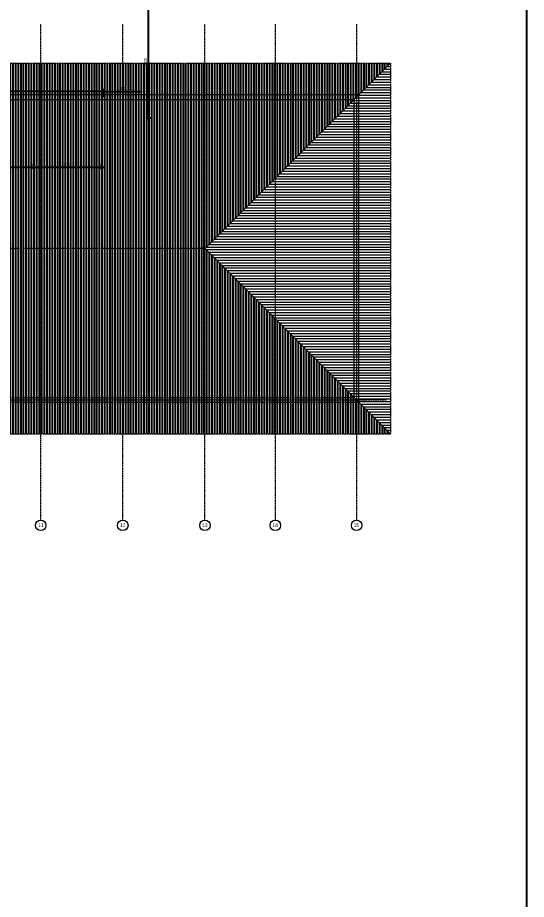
# Model space of a CAD drawing. Header units: millimetres. Extents: x 2659630 to 6742168, y -2425387 to -732288.
# Drawn here: x 3122661 to 3146949, y -1090180 to -1048071 of the extents above; entities that cross this region are included whole.
import ezdxf

# ---------------------------------------------------------------- set-up
doc = ezdxf.new("R2010")
doc.units = ezdxf.units.MM
doc.header["$PDMODE"] = 35
doc.header["$PDSIZE"] = -25
for name, pattern in [('DASHED', [0.75, 0.5, -0.25]), ('Grid Line', [22.225, 12.7, -3.175, 3.175, -3.175]), ('Hidden', [7.14375, 4.7625, -2.38125])]:
    doc.linetypes.add(name, pattern=pattern)
for name, color, linetype, lineweight in [('A-GRID-DIMS', 211, 'Continuous', 9), ('A-STRUCTURE ABOVE', 251, 'DASHED', 0), ('A-WALL', 113, 'Continuous', 9), ('S-GRID', 1, 'Continuous', 9), ('S-GRID-IDEN', 1, 'Continuous', 9)]:
    doc.layers.add(name, color=color, linetype=linetype, lineweight=lineweight)
doc.layers.add('A-LINE 08', color=8, linetype='Continuous')
doc.layers.add('S-COLUMN NO', color=2, linetype='Continuous')
doc.styles.add('Arial', font='arial.ttf', dxfattribs={"height": 123})
doc.dimstyles.new('Diagonal_-_2_5mm_Arial', dxfattribs={"dimscale": 304.8, "dimtxt": 123, "dimasz": 0.32, "dimexe": 0.4, "dimexo": 0.5, "dimgap": 0.28, "dimtad": 1, "dimdec": 0, "dimzin": 0, "dimdsep": 46, "dimtxsty": 'Arial', "dimblk1": 'OBLIQUE', "dimblk2": 'OBLIQUE', "dimsah": 1, "dimcen": 0.09, "dimdle": 0.4, "dimazin": 0, "dimtfac": 1, "dimtdec": 0, "dimtix": 1, "dimtmove": 0, "dimatfit": 3, "dimfxl": 1, "dimfxlon": 1, "dimtvp": 1, "dimtolj": 1, "dimtzin": 0, "dimarcsym": 2})

# ---------------------------------------------------------------- blocks, each defined once
blk = doc.blocks.new('_Oblique')
at = {"color": 0, "linetype": 'ByBlock', "lineweight": -2}
blk.add_line((-0.5, -0.5), (0.5, 0.5), dxfattribs=at)
blk = doc.blocks.new('*D1915')
at = {"layer": 'A-GRID-DIMS', "color": 0, "lineweight": -2}
for p, q in [((3128905, -1052981), (3128905, -1047402)), ((3128905, -1047524), (3129027, -1047524)), ((3128905, -1052859), (3129027, -1052859))]:
    blk.add_line(p, q, dxfattribs=at)
at = {"layer": 'Defpoints', "color": 0, "ltscale": 2500}
for p in [(3128905, -1047524), (3128905, -1047524), (3128905, -1052859)]:
    blk.add_point(p, dxfattribs=at)
at = {"layer": 'A-GRID-DIMS', "color": 0, "lineweight": -2, "ltscale": 2500, "xscale": 97.536, "yscale": 97.536, "zscale": 97.536}
for p, rotation in [((3128905, -1047524), 90), ((3128905, -1052859), 270)]:
    blk.add_blockref('_Oblique', p, dxfattribs=dict(at, rotation=rotation))
at = {"layer": 'A-GRID-DIMS', "color": 0, "ltscale": 2500, "insert": (3128757, -1050192), "char_height": 123, "attachment_point": 5, "rotation": 90, "style": 'Arial', "bg_fill": 3, "box_fill_scale": 1.1, "bg_fill_color": 257, "bg_fill_transparency": 0}
blk.add_mtext('\\A1;5335', dxfattribs=at)
blk = doc.blocks.new('*D1934')
at = {"layer": 'A-GRID-DIMS', "color": 0, "lineweight": -2}
for p, q in [((3126757, -1055233), (3123259, -1055233)), ((3123380, -1055081), (3123380, -1055111)), ((3126635, -1055081), (3126635, -1055111))]:
    blk.add_line(p, q, dxfattribs=at)
at = {"layer": 'Defpoints', "color": 0, "ltscale": 2500}
for p in [(3123380, -1055233), (3123380, -1055233), (3126635, -1055233)]:
    blk.add_point(p, dxfattribs=at)
at = {"layer": 'A-GRID-DIMS', "color": 0, "lineweight": -2, "ltscale": 2500, "xscale": 97.536, "yscale": 97.536, "zscale": 97.536, "rotation": 180}
blk.add_blockref('_Oblique', (3123380, -1055233), dxfattribs=at)
at = {"layer": 'A-GRID-DIMS', "color": 0, "lineweight": -2, "ltscale": 2500, "xscale": 97.536, "yscale": 97.536, "zscale": 97.536}
blk.add_blockref('_Oblique', (3126635, -1055233), dxfattribs=at)
at = {"layer": 'A-GRID-DIMS', "color": 0, "ltscale": 2500, "insert": (3125008, -1055085), "char_height": 123, "attachment_point": 5, "style": 'Arial', "bg_fill": 3, "box_fill_scale": 1.1, "bg_fill_color": 257, "bg_fill_transparency": 0}
blk.add_mtext('\\A1;3255', dxfattribs=at)
blk = doc.blocks.new('*D1935')
at = {"layer": 'A-GRID-DIMS', "color": 0, "lineweight": -2}
for p, q in [((3123502, -1055233), (3119339, -1055233)), ((3119460, -1055081), (3119460, -1055111)), ((3123380, -1055081), (3123380, -1055111))]:
    blk.add_line(p, q, dxfattribs=at)
at = {"layer": 'Defpoints', "color": 0, "ltscale": 2500}
for p in [(3119460, -1055233), (3119460, -1055233), (3123380, -1055233)]:
    blk.add_point(p, dxfattribs=at)
at = {"layer": 'A-GRID-DIMS', "color": 0, "lineweight": -2, "ltscale": 2500, "xscale": 97.536, "yscale": 97.536, "zscale": 97.536, "rotation": 180}
blk.add_blockref('_Oblique', (3119460, -1055233), dxfattribs=at)
at = {"layer": 'A-GRID-DIMS', "color": 0, "lineweight": -2, "ltscale": 2500, "xscale": 97.536, "yscale": 97.536, "zscale": 97.536}
blk.add_blockref('_Oblique', (3123380, -1055233), dxfattribs=at)
at = {"layer": 'A-GRID-DIMS', "color": 0, "ltscale": 2500, "insert": (3121420, -1055085), "char_height": 123, "attachment_point": 5, "style": 'Arial', "bg_fill": 3, "box_fill_scale": 1.1, "bg_fill_color": 257, "bg_fill_transparency": 0}
blk.add_mtext('\\A1;3920', dxfattribs=at)
blk = doc.blocks.new('*D1952')
at = {"layer": 'A-GRID-DIMS', "color": 0, "lineweight": -2}
for p, q in [((3126872, -1051597), (3102399, -1051597)), ((3102520, -1051864), (3102520, -1051475)), ((3126750, -1051864), (3126750, -1051475))]:
    blk.add_line(p, q, dxfattribs=at)
at = {"layer": 'Defpoints', "color": 0, "ltscale": 2500}
for p in [(3102520, -1051597), (3102520, -1052016), (3126750, -1052016)]:
    blk.add_point(p, dxfattribs=at)
at = {"layer": 'A-GRID-DIMS', "color": 0, "lineweight": -2, "ltscale": 2500, "xscale": 97.536, "yscale": 97.536, "zscale": 97.536, "rotation": 180}
blk.add_blockref('_Oblique', (3102520, -1051597), dxfattribs=at)
at = {"layer": 'A-GRID-DIMS', "color": 0, "lineweight": -2, "ltscale": 2500, "xscale": 97.536, "yscale": 97.536, "zscale": 97.536}
blk.add_blockref('_Oblique', (3126750, -1051597), dxfattribs=at)
at = {"layer": 'A-GRID-DIMS', "color": 0, "ltscale": 2500, "insert": (3114635, -1051449), "char_height": 123, "attachment_point": 5, "style": 'Arial', "bg_fill": 3, "box_fill_scale": 1.1, "bg_fill_color": 257, "bg_fill_transparency": 0}
blk.add_mtext('\\A1;24230', dxfattribs=at)
blk = doc.blocks.new('*D1953')
at = {"layer": 'A-GRID-DIMS', "color": 0, "lineweight": -2}
for p, q in [((3126629, -1051597), (3128572, -1051597)), ((3126750, -1051864), (3126750, -1051475)), ((3128450, -1051864), (3128450, -1051475))]:
    blk.add_line(p, q, dxfattribs=at)
at = {"layer": 'Defpoints', "color": 0, "ltscale": 2500}
for p in [(3128450, -1051597), (3126750, -1052016), (3128450, -1052016)]:
    blk.add_point(p, dxfattribs=at)
at = {"layer": 'A-GRID-DIMS', "color": 0, "lineweight": -2, "ltscale": 2500, "xscale": 97.536, "yscale": 97.536, "zscale": 97.536, "rotation": 180}
blk.add_blockref('_Oblique', (3126750, -1051597), dxfattribs=at)
at = {"layer": 'A-GRID-DIMS', "color": 0, "lineweight": -2, "ltscale": 2500, "xscale": 97.536, "yscale": 97.536, "zscale": 97.536}
blk.add_blockref('_Oblique', (3128450, -1051597), dxfattribs=at)
at = {"layer": 'A-GRID-DIMS', "color": 0, "ltscale": 2500, "insert": (3127600, -1051449), "char_height": 123, "attachment_point": 5, "style": 'Arial', "bg_fill": 3, "box_fill_scale": 1.1, "bg_fill_color": 257, "bg_fill_transparency": 0}
blk.add_mtext('\\A1;1700', dxfattribs=at)

msp = doc.modelspace()

# ---------------------------------------------------------------- linework, layer by layer
at = {"layer": 'A-STRUCTURE ABOVE', "color": 252, "linetype": 'Hidden', "ltscale": 0.005, "true_color": 0x939598}
for p, q in [((3131607.609, -1059095.495), (3140457.653, -1050245.543)), ((3140457.653, -1050245.543), (3140457.561, -1067945.539)), ((3131607.609, -1059095.495), (3092397.6, -1059095.29)), ((3131607.609, -1059095.495), (3140457.561, -1067945.539)), ((3082093.963, -1066330.261), (3140275.997, -1066330.261)), ((3138957.569, -1066446.274), (3085047.571, -1066444.823)), ((3085277.572, -1066214.585), (3138727.57, -1066216.458)), ((3083547.561, -1067945.242), (3140457.561, -1067945.539))]:
    msp.add_line(p, q, dxfattribs=at)
at = {"layer": 'A-WALL', "color": 1}
for p, q in [((3138957.569, -1066446.274), (3138957.642, -1051745.531)), ((3138727.57, -1066216.458), (3138727.641, -1051975.53))]:
    msp.add_line(p, q, dxfattribs=at)
at = {"layer": 'S-GRID', "linetype": 'Grid Line'}
for p, q in [((3131602.645, -1072068.067), (3131602.645, -1048380.418)), ((3134963.906, -1048380.418), (3134963.906, -1072068.067)), ((3138842.645, -1048380.418), (3138842.645, -1072068.067))]:
    msp.add_line(p, q, dxfattribs=at)
at = {"layer": 'S-GRID-IDEN'}
for centre in [(3123762.645, -1072318.067), (3127682.645, -1072318.067), (3131602.645, -1072318.067), (3134963.906, -1072318.067), (3138842.645, -1072318.067)]:
    msp.add_circle(centre, 250, dxfattribs=at)

# ---------------------------------------------------------------- texts
at = {"layer": 'S-GRID-IDEN', "style": 'Arial'}
for s, p in [('11', (3123637.84, -1072398.78)), ('12', (3127542.107, -1072398.78)), ('13', (3131461.227, -1072398.78)), ('14', (3134822.962, -1072396.2)), ('15', (3138701.701, -1072396.2))]:
    msp.add_text(s, height=172.1183, dxfattribs=at).set_placement(p)

# ---------------------------------------------------------------- dimensions: what is measured, and where the dimension line sits
at = {"layer": 'A-GRID-DIMS'}
for base, p1, p2, angle, picture, middle in [((3128905.283, -1047524.126), (3128905.283, -1052859.126), (3128905.283, -1047524.126), 90, '*D1915', (3128757.096, -1050191.626)), ((3102520.487, -1051597.006), (3126750.487, -1052016.243), (3102520.487, -1052016.243), 180, '*D1952', (3114635.487, -1051448.82))]:
    dim = msp.add_linear_dim(base=base, p1=p1, p2=p2, angle=angle, dimstyle='Diagonal_-_2_5mm_Arial', override={"dimpost": '<>', "dimtmove": 1, "dimfxl": 1, "dimfxlon": 1, "dimtfill": 1, "dimtfillclr": 0, "dimarcsym": 2}, dxfattribs=at)
    dim.commit()
    dim.dimension.update_dxf_attribs({"geometry": picture, "text_midpoint": middle})
dim = msp.add_linear_dim(base=(3123380.487, -1055233.345), p1=(3126635.487, -1055233.345), p2=(3123380.487, -1055233.345), dimstyle='Diagonal_-_2_5mm_Arial', override={"dimpost": '<>', "dimtmove": 1, "dimfxl": 1, "dimfxlon": 1, "dimtfill": 1, "dimtfillclr": 0, "dimarcsym": 2}, dxfattribs=at)
dim.commit()
dim.dimension.update_dxf_attribs({"geometry": '*D1934', "text_midpoint": (3125007.987, -1055085.158)})

# ---------------------------------------------------------------- next in the draw order: linework, layer by layer
at = {"layer": 'A-STRUCTURE ABOVE', "color": 252, "linetype": 'Hidden', "ltscale": 0.005, "true_color": 0x939598}
msp.add_line((3083547.653, -1050245.246), (3140457.653, -1050245.543), dxfattribs=at)
at = {"layer": 'S-GRID', "linetype": 'Grid Line'}
msp.add_line((3123762.645, -1072068.067), (3123762.645, -1048380.418), dxfattribs=at)

# ---------------------------------------------------------------- next in the draw order: dimensions: what is measured, and where the dimension line sits
at = {"layer": 'A-GRID-DIMS'}
for base, p1, p2, picture, middle in [((3128450.487, -1051597.006), (3126750.487, -1052016.243), (3128450.487, -1052016.243), '*D1953', (3127600.487, -1051448.862)), ((3119460.487, -1055233.345), (3123380.487, -1055233.345), (3119460.487, -1055233.345), '*D1935', (3121420.487, -1055085.158))]:
    dim = msp.add_linear_dim(base=base, p1=p1, p2=p2, dimstyle='Diagonal_-_2_5mm_Arial', override={"dimpost": '<>', "dimtmove": 1, "dimfxl": 1, "dimfxlon": 1, "dimtfill": 1, "dimtfillclr": 0, "dimarcsym": 2}, dxfattribs=at)
    dim.commit()
    dim.dimension.update_dxf_attribs({"geometry": picture, "text_midpoint": middle})

# ---------------------------------------------------------------- next in the draw order: hatches: boundary and pattern name
at = {"layer": 'A-LINE 08'}
h = msp.add_hatch(dxfattribs=at)
h.set_pattern_fill('ANSI31', color=256, scale=1000, angle=45, style=0)
h.set_pattern_definition([(90, (2925822.87, -1114526.69), (-125, 0), [])])
h.paths.add_polyline_path([(3140462.654, -1050245.401), (3083552.654, -1050245.389), (3083552.654, -1050250.273), (3092402.645, -1059100.261), (3131612.654, -1059100.269)])
h.paths.add_polyline_path([(3131612.654, -1059100.269), (3092402.662, -1059100.261), (3083552.669, -1067945.385), (3140462.65, -1067945.397)])
at = {"layer": 'A-STRUCTURE ABOVE', "linetype": 'Hidden', "ltscale": 0.005, "true_color": 0x939598}
h = msp.add_hatch(dxfattribs=at)
h.set_pattern_fill('ANSI31', color=252, scale=1000, angle=315, style=0)
h.set_pattern_definition([(0, (2925822.87, -1114526.69), (0, 125), [])])
h.paths.add_polyline_path([(3140457.609, -1050250.273), (3131612.654, -1059100.269), (3140457.605, -1067950.269)])
h.paths.add_polyline_path([(3092402.654, -1059100.269), (3083547.609, -1050250.269), (3083547.605, -1067950.253), (3083552.669, -1067950.257)])

# ---------------------------------------------------------------- next in the draw order: linework, layer by layer
at = {"layer": 'A-WALL', "color": 1}
for p, q in [((3085047.644, -1051745.25), (3138957.642, -1051745.531)), ((3085277.643, -1051975.251), (3138727.641, -1051975.53))]:
    msp.add_line(p, q, dxfattribs=at)
at = {"layer": 'S-COLUMN NO', "ltscale": 2500}
msp.add_lwpolyline([(2924994.645, -1040135.232), (3146948.704, -1040135.232), (3146948.704, -1147869.58), (2924994.645, -1147869.58)], close=True, dxfattribs=at)
at = {"layer": 'S-GRID', "linetype": 'Grid Line'}
msp.add_line((3127682.645, -1072068.067), (3127682.645, -1048380.418), dxfattribs=at)

doc.saveas('drawing.dxf')
